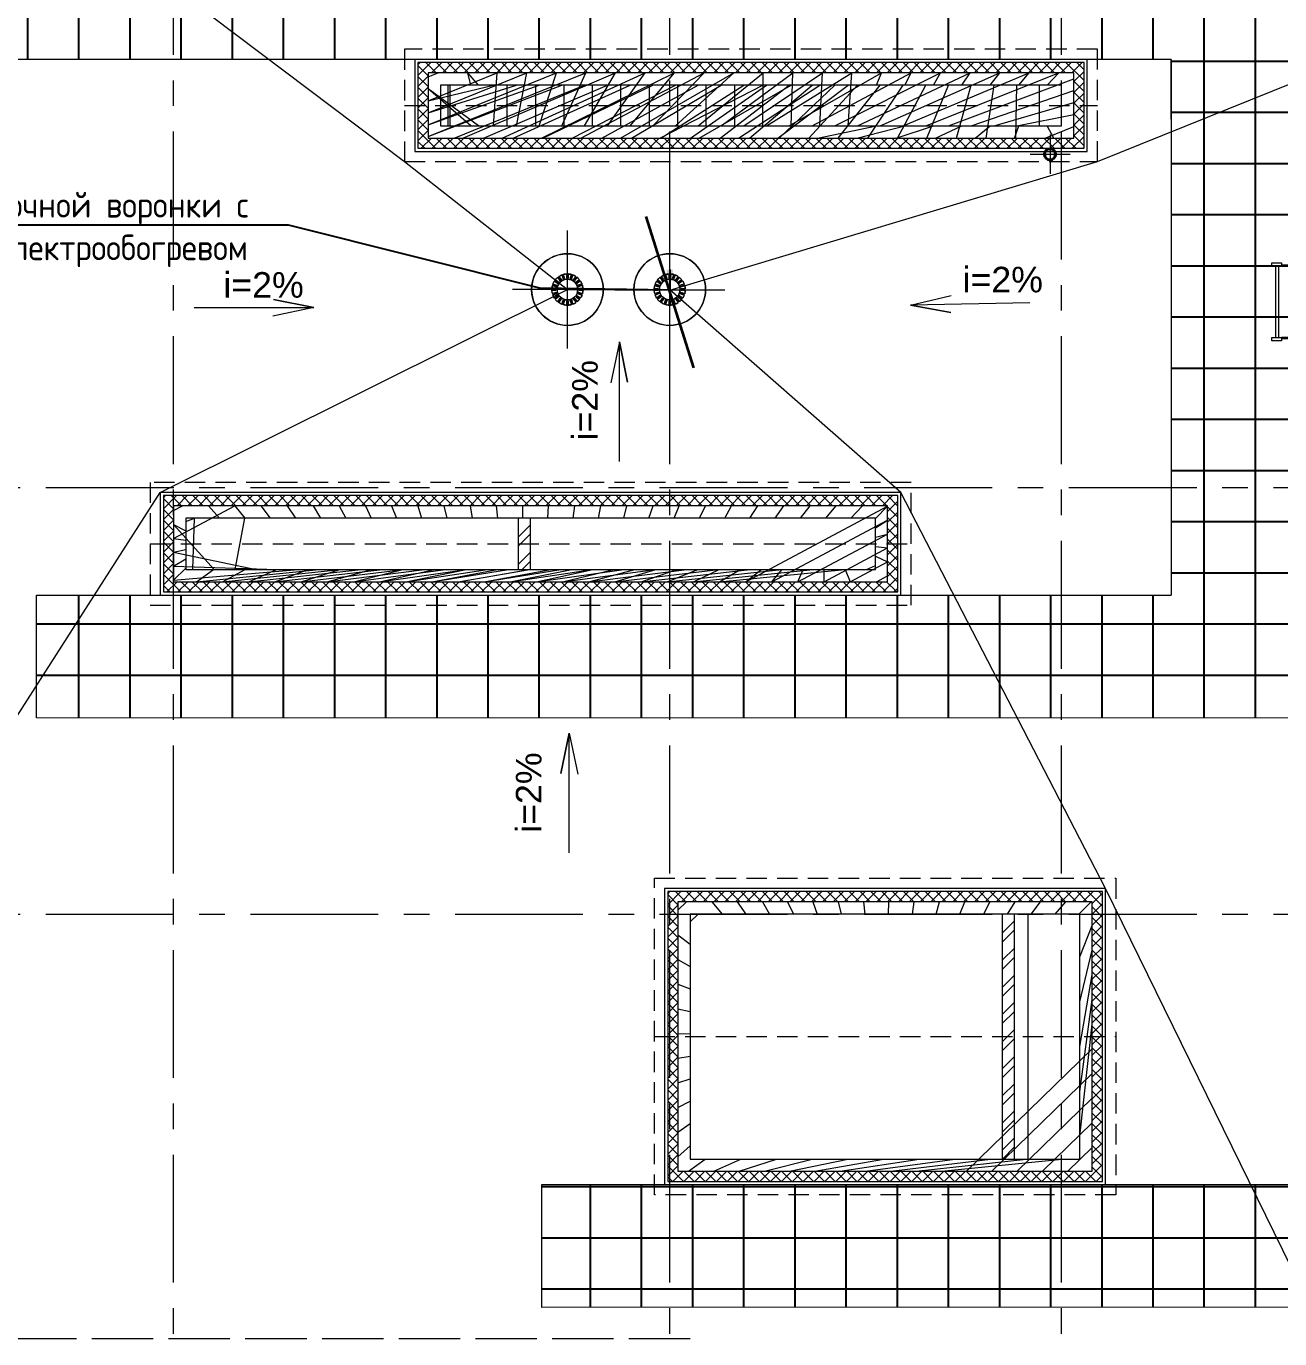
# Model space of a CAD drawing. Header units: millimetres. Extents: x -4447806 to 13389969, y -2188499 to 852203.
# Drawn here: x 4478283 to 4490536, y -605249 to -592421 of the extents above; entities that cross this region are included whole.
import ezdxf
from ezdxf import colors
from ezdxf.entities.mleader import LeaderData, LeaderLine
from ezdxf.math import Vec2, Vec3

# ---------------------------------------------------------------- set-up
doc = ezdxf.new("R2010")
doc.units = ezdxf.units.MM
for name, pattern in [('ACAD_ISO02W100', [15, 12, -3]), ('CENTER', [2, 1.25, -0.25, 0.25, -0.25]), ('HIDDEN', [6, 4, -2])]:
    doc.linetypes.add(name, pattern=pattern)
for name, color, linetype, lineweight in [('!!!_АР_отделка', 92, 'Continuous', 13), ('!!!_АР_перегородки блоки', 7, 'Continuous', 5), ('_ВК-К1', 14, 'Continuous', 40), ('АР_Оси', 195, 'Continuous', 9), ('АР_Отметки', 250, 'Continuous', 15), ('АР_Размеры', 175, 'Continuous', 9), ('АР_тонкая линия', 250, 'Continuous', 0), ('ОБОРУДОВАНИЕ', 253, 'Continuous', 5), ('перекр 0.3', 181, 'Continuous', 30), ('Подвал', 250, 'Continuous', 30), ('пунктир', 251, 'Continuous', 13), ('Специальное оборудование', 7, 'Continuous', 9)]:
    doc.layers.add(name, color=color, linetype=linetype, lineweight=lineweight)
doc.layers.add('АР_Кровля дорожки', color=245, linetype='Continuous')
doc.layers.add('П_Текст', color=7, linetype='Continuous')
doc.styles.add('ISOCPEUR', font='isocpeur.ttf', dxfattribs={"width": 0.7})
doc.styles.add('ISOCPEUR_2', font='isocpeur.ttf', dxfattribs={"width": 0.9, "height": 300})
doc.styles.get("Standard").update_dxf_attribs({"font": 'arial.ttf'})
pattern_1 = [(90, (4778297.844394518, -529762.6087647942), (-500.0000000000001, 0), []), (180, (4778297.844394518, -529762.6087647942), (-2.842170943040401e-14, -500), [])]

# ---------------------------------------------------------------- blocks, each defined once
blk = doc.blocks.new('A$C6f2de472')
at = {"layer": 'АР_тонкая линия', "ltscale": 100}
for p, q in [((54.57592772785574, -68.52589298801445), (54.57592772785574, -734.3112859727285)), ((54.57592772785574, -734.3112859727285), (9.624901639340763, -509.7124210055539)), ((9.624901639340763, -509.7124210055539), (54.57592772785574, -734.3112859727285)), ((54.57592772785574, -734.3112859727285), (103.6099336369945, -505.6287240333957))]:
    blk.add_line(p, q, dxfattribs=at)
blk = doc.blocks.new('M_Сток крыши - Сетчатый фильтр 380 мм - Слив 200 мм 2-3193379-Кровля')
at = {"layer": 'ОБОРУДОВАНИЕ', "color": 3, "lineweight": 20, "flags": 128}
for points in [[(-39.9207528530546, 105.0867191707603), (-46.10509601334157, 124.1201703034178), (-52.28803434348071, 143.149297813457)], [(-40.18753608133889, 147.0058568346927), (-34.00116822601166, 127.9661743314419), (-27.81237822599808, 108.9190372333652)], [(-6.349999999993059, 112.2344089592399), (-6.349999999993055, 132.2540697534665), (-6.349999999993071, 152.2676508651532)], [(6.350000000006943, 152.2676508651542), (6.350000000006918, 132.2540697534677), (6.350000000006937, 112.2344089592412)], [(27.81237822601391, 108.9190372333708), (34.00116822602754, 127.9661743314477), (40.18753608135481, 147.0058568346986)], [(52.28803434349719, 143.1492978134647), (46.10509601335808, 124.1201703034257), (39.92075285307115, 105.0867191707683)], [(-152.1267350446647, 9.122306980374313), (-132.0912406071403, 9.122306980374326), (-112.0431549439181, 9.122306980374303)], [(-108.0011237287316, 31.18721417121553), (-127.0242874497429, 37.36821474883533), (-146.0454781264287, 43.54857424549225)], [(-141.9117846506028, 55.55902606483295), (-122.8580928793034, 49.36810632238699), (-103.7927820662061, 43.17341132440949)], [(-93.29816158142222, 62.7083574968748), (-109.4818746132008, 74.46651327549654), (-125.6635339249483, 86.22317693917506)], [(-118.0473051375903, 96.38772613638803), (-101.842131428712, 84.6139782631736), (-85.62792629529227, 72.83366867594135)], [(-69.83589882673962, 88.08991025929144), (-81.59615471404025, 104.2765138426867), (-93.35443870569411, 120.4604033445647)], [(-83.00003154254765, 127.8153150601544), (-71.22933750466267, 111.6143445950117), (-59.45298972975287, 95.40559242844496)], [(59.45298972977421, 95.40559242845515), (71.22933750468407, 111.6143445950221), (83.00003154256913, 127.8153150601649)], [(93.35443870571662, 120.4604033445765), (81.5961547140628, 104.2765138426985), (69.83589882676223, 88.08991025930342)], [(85.62792629532089, 72.83366867595203), (101.8421314287408, 84.61397826318435), (118.0473051376191, 96.38772613639888)], [(125.6635339249781, 86.22317693918657), (109.4818746132306, 74.46651327550809), (93.29816158145213, 62.70835749688639)], [(103.792782066241, 43.17341132441629), (122.8580928793384, 49.36810632239381), (141.9117846506378, 55.55902606483986)], [(146.0454781264642, 43.54857424549932), (127.0242874497785, 37.36821474884241), (108.0011237287673, 31.18721417122258)], [(112.0431549439558, 9.122306980374242), (132.091240607178, 9.12230698037424), (152.1267350447024, 9.122306980374237)], [(-112.356954244448, -3.577693019625703), (-132.3584398310157, -3.577693019625699), (-152.3579998314883, -3.577693019625695)], [(-147.4658216370705, -38.46545786676792), (-128.4121298657711, -32.27453812432185), (-109.3468190526738, -26.07984312634433)], [(-105.7061290580764, -38.25048148704755), (-124.7292927790876, -44.43148206466737), (-143.7504834557733, -50.61184156132428)], [(-128.1487984605835, -82.48421335690901), (-111.9436247517052, -70.71046548369449), (-95.7294196182853, -58.93015589646215)], [(-88.46990949618774, -69.35387637452017), (-104.6536225279662, -81.11203215314181), (-120.8352818397137, -92.8686958168203)], [(-95.91116798998836, -118.4348253462578), (-84.14047395210329, -102.233854881115), (-72.3641261771934, -86.02510271454811)], [(-62.19800361705781, -93.63916595362517), (-73.95825950435832, -109.8257695370203), (-85.71654349601214, -126.0096590388982)], [(-53.89547499619336, -142.5518774865482), (-47.70910714086607, -123.5121949832972), (-41.52031714085241, -104.4650578852204)], [(-29.47185625401281, -108.4817714797415), (-35.65619941429974, -127.5152226123989), (-41.83913774443886, -146.5443501224379)], [(-6.349999999993074, -152.2676508652035), (-6.349999999993042, -132.2540697535169), (-6.349999999993062, -112.2344089592902)], [(6.350000000006934, -112.2344089592915), (6.350000000006931, -132.2540697535181), (6.350000000006942, -152.2676508652045)], [(41.83913774445471, -146.5443501224441), (35.65619941431555, -127.515222612405), (29.4718562540286, -108.4817714797474)], [(41.52031714086893, -104.4650578852287), (47.70910714088253, -123.5121949833054), (53.89547499620974, -142.5518774865562)], [(85.71654349603381, -126.009659038909), (73.95825950437997, -109.825769537031), (62.19800361707931, -93.63916595363574)], [(72.3641261772162, -86.02510271456046), (84.14047395212596, -102.2338548811273), (95.91116799001092, -118.4348253462699)], [(120.8352818397427, -92.86869581683132), (104.6536225279952, -81.11203215315281), (88.46990949621667, -69.35387637453108)], [(95.7294196183155, -58.93015589647398), (111.9436247517352, -70.7104654837063), (128.1487984606135, -82.48421335692073)], [(143.7504834558084, -50.61184156133116), (124.7292927791227, -44.43148206467424), (105.7061290581114, -38.25048148705444)], [(109.3468190527096, -26.07984312635145), (128.4121298658068, -32.27453812432894), (147.4658216371062, -38.46545786677496)], [(152.3579998315258, -3.577693019625746), (132.3584398310532, -3.577693019625791), (112.3569542444855, -3.577693019625767)]]:
    blk.add_lwpolyline(points, dxfattribs=at)
at = {"layer": 'ОБОРУДОВАНИЕ', "color": 3, "lineweight": 20}
for centre, radius, start, end in [((1.867945798039727e-11, -2.528863876118112e-11), 350.0000000000003, 359.9999999999996, 179.9999999999998), ((1.884542567571339e-11, -2.517666075618763e-11), 152.3999999999999, 110.0656934125596, 122.9986742789652), ((1.884542567571339e-11, -2.517666075618763e-11), 152.3999999999999, 92.38801546327326, 105.2895868495749), ((1.884542567571339e-11, -2.517666075618763e-11), 152.4, 74.71041315043354, 87.61198453673569), ((1.884542567571339e-11, -2.517666075618763e-11), 152.4000000000001, 57.00132572104204, 69.93430658744889), ((1.884542567571339e-11, -2.517666075618763e-11), 152.4, 163.3962075109842, 176.5683575503843), ((1.884542567571339e-11, -2.517666075618763e-11), 152.3999999999999, 145.5442994120852, 158.6194600011817), ((1.884542567571339e-11, -2.517666075618763e-11), 152.3999999999999, 127.7749788777989, 140.7677499933545), ((1.884542567571339e-11, -2.517666075618763e-11), 112.4139006281505, 175.3453706261629, 179.9999999999995), ((1.884542567571339e-11, -2.517666075618763e-11), 112.4139006281506, 157.4147534860918, 163.8930014678603), ((1.884542567571339e-11, -2.517666075618763e-11), 101.6, 359.9999999999992, 179.9999999999994), ((1.884542567571339e-11, -2.517666075618763e-11), 112.4139006281506, 139.6160726103257, 146.0938257661134), ((1.884542567571339e-11, -2.517666075618763e-11), 112.4139006281506, 121.92952745044, 128.4066691250171), ((1.884542567571339e-11, -2.517666075618763e-11), 112.4139006281506, 104.3243310625686, 110.8009781656915), ((1.884542567571339e-11, -2.517666075618763e-11), 112.4139006281505, 86.76177088817388, 93.23822911183754), ((1.884542567571339e-11, -2.517666075618763e-11), 112.4139006281505, 69.1990218343196, 75.67566893744245), ((1.884542567571339e-11, -2.517666075618763e-11), 112.4139006281505, 51.59333087499237, 58.07047254956947), ((1.884542567571339e-11, -2.517666075618763e-11), 112.4139006281504, 33.90617423389321, 40.38392738968094), ((1.884542567571339e-11, -2.517666075618763e-11), 152.4000000000001, 39.2322500066509, 52.2250211222084), ((1.884542567571339e-11, -2.517666075618763e-11), 112.4139006281505, 16.10699853214306, 22.58524651391154), ((1.884542567571339e-11, -2.517666075618763e-11), 112.4139006281506, 359.9999999999989, 4.654629373836194), ((1.884542567571339e-11, -2.517666075618763e-11), 152.4000000000001, 21.38053999882107, 34.45570058792016), ((1.884542567571339e-11, -2.517666075618763e-11), 152.4, 3.43164244961575, 16.60379248901856), ((1.867945798039727e-11, -2.528863876118112e-11), 350.0000000000003, 179.9999999999998, 359.9999999999989), ((1.874390688234167e-11, -2.517666075618763e-11), 152.4, 181.345180730763, 194.6194600011786), ((1.874390688234167e-11, -2.517666075618763e-11), 152.4000000000001, 199.3962075109811, 212.7677499933488), ((1.874390688234167e-11, -2.517666075618763e-11), 152.4000000000001, 217.5442994120796, 230.9986742789577), ((1.874390688234167e-11, -2.517666075618763e-11), 112.4139006281506, 179.999999999999, 181.823807644696), ((1.874390688234167e-11, -2.517666075618763e-11), 112.4139006281505, 193.4147534860877, 199.8930014678562), ((1.874390688234167e-11, -2.517666075618763e-11), 101.6, 179.9999999999994, 359.9999999999989), ((1.874390688234167e-11, -2.517666075618763e-11), 112.4139006281505, 211.6160726103183, 218.093825766106), ((1.874390688234167e-11, -2.517666075618763e-11), 152.4, 235.7749788777913, 249.2895868495662), ((1.874390688234167e-11, -2.517666075618763e-11), 112.4139006281504, 229.9295274504297, 236.4066691250069), ((1.874390688234167e-11, -2.517666075618763e-11), 112.4139006281505, 248.3243310625568, 254.8009781656796), ((1.874390688234167e-11, -2.517666075618763e-11), 112.4139006281505, 266.7617708881618, 273.2382291118254), ((1.874390688234167e-11, -2.517666075618763e-11), 112.4139006281506, 285.1990218343078, 291.6756689374307), ((1.874390688234167e-11, -2.517666075618763e-11), 152.3999999999999, 290.7104131504247, 304.2250211222008), ((1.874390688234167e-11, -2.517666075618763e-11), 112.4139006281506, 303.5933308749821, 310.0704725495593), ((1.874390688234167e-11, -2.517666075618763e-11), 112.4139006281506, 321.9061742338857, 328.3839273896735), ((1.874390688234167e-11, -2.517666075618763e-11), 152.3999999999999, 309.0013257210344, 322.4557005879145), ((1.874390688234167e-11, -2.517666075618763e-11), 112.4139006281506, 340.106998532139, 346.5852465139075), ((1.874390688234167e-11, -2.517666075618763e-11), 112.4139006281505, 358.1761923553028, 359.9999999999989), ((1.874390688234167e-11, -2.517666075618763e-11), 152.3999999999999, 327.2322500066453, 340.6037924890154), ((1.874390688234167e-11, -2.517666075618763e-11), 152.4, 345.3805399988179, 358.6548192692363), ((1.874390688234167e-11, -2.517666075618763e-11), 152.4, 254.0656934125508, 267.6119845367264), ((1.874390688234167e-11, -2.517666075618763e-11), 152.3999999999999, 272.388015463264, 285.9343065874401)]:
    blk.add_arc(centre, radius, start, end, dxfattribs=at)
blk = doc.blocks.new('LADDER_12760 - LADDER_12760-5164013-3_1 этаж')
at = {"layer": 'Специальное оборудование'}
for p, q in [((25.00000000001089, 95.00000000009393), (-50.00000000000482, 95.00000000009395)), ((-50.00000000000482, 95.00000000009395), (-50.00000000000483, 88.00000000009472)), ((-50.00000000000484, 88.00000000009472), (17.99999999999474, 88.00000000009472)), ((-2.099747042905164e-11, 1.904017958923043e-13), (24.99999999995375, 1.904017958923043e-13)), ((-2.099747042905164e-11, -76.19999999999982), (-2.099747042905164e-11, 1.861177878481613e-13)), ((17.99999999999475, 88.00000000009472), (17.99999999999473, 1.184385922670117e-13)), ((25.00000000001073, 5.075939668586216e-14), (25.00000000001089, 95.00000000009393)), ((24.99999999995375, 1.861177878481613e-13), (24.99999999995375, -76.19999999999982)), ((575.0000000000002, 95.00000000009253), (575.0000000000007, -3.383959779057477e-13)), ((650.000000000001, 95.00000000009253), (575.0000000000002, 95.00000000009253)), ((574.9999999998712, 1.904017958923096e-13), (599.9999999998744, 1.904017958923096e-13)), ((574.9999999998712, -76.19999999999982), (574.9999999998712, 1.861177878481613e-13)), ((582.0000000000011, -4.39914771277472e-13), (582.0000000000011, 88.00000000009248)), ((582.0000000000011, 88.00000000009248), (650.000000000001, 88.00000000009248)), ((599.9999999998744, 1.861177878481613e-13), (599.9999999998744, -76.19999999999982)), ((650.000000000001, 88.00000000009248), (650.000000000001, 95.00000000009253)), ((24.99999999995375, -76.19999999999982), (-2.099747042905164e-11, -76.19999999999982)), ((24.9999999999913, -25.39999999999994), (575.0000000000036, -25.39999999999994)), ((575.0000000000036, -45.39999999999994), (24.99999999999127, -45.39999999999994)), ((599.9999999998744, -76.19999999999982), (574.9999999998712, -76.19999999999982))]:
    blk.add_line(p, q, dxfattribs=at)
blk = doc.blocks.new('_DotSmall')
at = {"color": 0, "linetype": 'ByBlock', "const_width": 0.5}
blk.add_lwpolyline([(-0.0625, 0, 1), (0.0625, 0, 1)], format="xyb", close=True, dxfattribs=at)
blk = doc.blocks.new('A$C357e6c43')
at = {"layer": 'перекр 0.3', "color": 3, "lineweight": 18, "flags": 128}
for points in [[(-39.92075285292231, 105.0867191707948), (-46.10509601328522, 124.1201703034458), (-52.28803434339352, 143.1492978134775)], [(-40.18753608129919, 147.0058568347304), (-34.00116822589189, 127.9661743314646), (-27.81237822596449, 108.9190372333978)], [(-6.349999999860302, 112.2344089592807), (-6.349999999860302, 132.254069753486), (-6.349999999860302, 152.267650865193)], [(6.350000000093132, 152.267650865193), (6.350000000093132, 132.254069753486), (6.350000000093132, 112.2344089592807)], [(27.81237822608091, 108.9190372333978), (34.00116822612472, 127.9661743314646), (40.1875360814156, 147.0058568347304)], [(52.28803434362635, 143.1492978135066), (46.10509601340163, 124.1201703034458), (39.92075285315514, 105.0867191707948)], [(-152.1267350446433, 9.122306980396388), (-132.0912406070856, 9.122306980396388), (-112.0431549438508, 9.122306980396388)], [(-108.0011237286963, 31.18721417125198), (-127.0242874496616, 37.36821474885801), (-146.0454781263834, 43.54857424553484)], [(-141.9117846505251, 55.55902606487507), (-122.858092879178, 49.36810632242123), (-103.7927820661571, 43.17341132444562)], [(-93.29816158139147, 62.70835749691469), (-109.4818746130913, 74.46651327551808), (-125.663533924846, 86.22317693920922)], [(-118.0473051376175, 96.38772613642504), (-101.8421314286534, 84.61397826319444), (-85.62792629515752, 72.83366867597215)], [(-69.83589882659726, 88.08991025932482), (-81.5961547140032, 104.2765138427203), (-93.35443870560266, 120.4604033445939)], [(-83.00003154249862, 127.815315060172), (-71.22933750459924, 111.6143445950293), (-59.4529897297034, 95.40559242846211)], [(59.45298972981982, 95.40559242849122), (71.22933750471566, 111.6143445950584), (83.00003154261503, 127.8153150602011)], [(93.35443870583549, 120.4604033445939), (81.59615471411962, 104.2765138427203), (69.83589882683009, 88.08991025932482)], [(85.62792629539035, 72.83366867597215), (101.8421314288862, 84.61397826322354), (118.0473051376175, 96.38772613642504)], [(125.6635339250788, 86.22317693920922), (109.4818746133242, 74.46651327554719), (93.29816158150788, 62.70835749691469)], [(103.7927820662735, 43.17341132444562), (122.8580928794108, 49.36810632242123), (141.9117846507579, 55.55902606487507)], [(146.0454781264998, 43.54857424553484), (127.0242874498945, 37.36821474885801), (108.0011237288127, 31.18721417125198)], [(112.0431549439672, 9.122306980396388), (132.0912406072021, 9.122306980396388), (152.1267350447597, 9.122306980396388)], [(-112.3569542444311, -3.57769301958615), (-132.3584398309467, -3.57769301958615), (-152.3579998314381, -3.57769301958615)], [(-147.4658216370735, -38.46545786672505), (-128.4121298657265, -32.27453812430031), (-109.3468190525891, -26.0798431263247)], [(-105.7061290580314, -38.25048148701899), (-124.7292927789968, -44.43148206462502), (-143.7504834557185, -50.61184156130184)], [(-128.1487984606065, -82.48421335688909), (-111.9436247516423, -70.71046548365848), (-95.7294196181465, -58.93015589643619)], [(-88.46990949613973, -69.3538763744873), (-104.6536225278396, -81.1120321531198), (-120.8352818395942, -92.86869581678184)], [(-95.91116798995063, -118.4348253462231), (-84.14047395205125, -102.2338548810803), (-72.36412617715541, -86.0251027145132)], [(-62.1980036169989, -93.63916595358751), (-73.95825950428843, -109.825769536983), (-85.71654349588789, -126.0096590388566)], [(-53.89547499618493, -142.5518774865195), (-47.70910714077763, -123.5121949832537), (-41.52031714073382, -104.465057885187)], [(-29.47185625392012, -108.48177147971), (-35.65619941428304, -127.515222612361), (-41.83913774439134, -146.5443501224217)], [(-6.349999999860302, -152.2676508651639), (-6.349999999860302, -132.254069753486), (-6.349999999860302, -112.2344089592516)], [(6.350000000093132, -112.2344089592516), (6.350000000093132, -132.254069753486), (6.350000000093132, -152.2676508651639)], [(41.83913774450775, -146.5443501224217), (35.65619941439945, -127.5152226123901), (29.47185625415295, -108.48177147971)], [(41.52031714096665, -104.465057885187), (47.70910714101046, -123.5121949832828), (53.89547499618493, -142.5518774865195)], [(85.71654349612072, -126.0096590388857), (73.95825950452127, -109.8257695370121), (62.19800361711532, -93.63916595361661)], [(72.36412617727183, -86.0251027145423), (84.14047395216767, -102.2338548811094), (95.91116799006704, -118.4348253462522)], [(120.8352818398271, -92.86869581681094), (104.6536225280724, -81.1120321531198), (88.46990949625615, -69.3538763745164)], [(95.72941961837932, -58.93015589643619), (111.9436247518752, -70.71046548368759), (128.1487984606065, -82.48421335688909)], [(143.7504834558349, -50.61184156130184), (124.7292927792296, -44.43148206465412), (105.7061290581478, -38.25048148701899)], [(109.3468190527055, -26.0798431263247), (128.4121298658429, -32.27453812430031), (147.4658216371899, -38.46545786675415)], [(152.3579998316709, -3.57769301958615), (132.3584398310632, -3.57769301958615), (112.3569542445475, -3.57769301958615)]]:
    blk.add_lwpolyline(points, dxfattribs=at)
at = {"layer": 'перекр 0.3', "color": 3, "lineweight": 18}
for radius, start, end in [(350.0000000000003, 0, 180), (152.3999999999999, 110.0656934129666, 122.9986742833611), (152.3999999999999, 92.38801546105358, 105.2895868486009), (152.4, 74.7104131513991, 87.6119845389464), (152.4000000000001, 57.00132571663893, 69.93430658703339), (350.0000000000003, 180, 0), (152.4, 163.3962075116569, 176.5683575503826), (152.3999999999999, 145.5442994122952, 158.6194600016077), (152.3999999999999, 127.7749788797527, 140.7677499956926), (112.4139006281505, 175.3453706254388, 180), (112.4139006281506, 180, 181.8238076443281), (112.4139006281506, 157.4147534876763, 163.8930014675736), (101.6, 0, 180), (101.6, 180, 0), (112.4139006281506, 139.6160726119874, 146.093825764659), (112.4139006281506, 121.929527454025, 128.4066691217365), (112.4139006281506, 104.3243310584388, 110.8009781642061), (112.4139006281505, 86.76177088388584, 93.23822911611414), (112.4139006281505, 69.19902183579393, 75.67566894156126), (112.4139006281505, 51.59333087826353, 58.07047254597494), (112.4139006281504, 33.90617423534096, 40.38392738801258), (152.4000000000001, 39.23225000430735, 52.22502112024731), (112.4139006281505, 16.10699853242636, 22.58524651232374), (112.4139006281506, 0, 4.654629374561144), (112.4139006281505, 358.1761923556719, 0), (152.4000000000001, 21.38053999839231, 34.45570058770478), (152.4, 3.431642449617404, 16.60379248834308), (152.4, 181.3451807311476, 194.6194600015075), (152.4000000000001, 199.396207509929, 212.7677499926932), (152.4000000000001, 217.5442994125053, 230.9986742800163), (112.4139006281505, 193.4147534860805, 199.8930014676895), (112.4139006281505, 211.6160726099912, 218.0938257673393), (152.4, 235.7749788794526, 249.2895868508693), (112.4139006281504, 229.9295274487667, 236.4066691244509), (112.4139006281505, 248.3243310609251, 254.8009781660473), (112.4139006281505, 266.7617708838858, 273.2382291161142), (112.4139006281506, 285.1990218339527, 291.675668939075), (152.3999999999999, 290.7104131491307, 304.2250211205474), (112.4139006281506, 303.593330875549, 310.0704725512333), (112.4139006281506, 321.9061742326607, 328.3839273900087), (152.3999999999999, 309.0013257199837, 322.4557005874947), (112.4139006281506, 340.1069985323104, 346.5852465139195), (152.3999999999999, 327.2322500073068, 340.6037924884981), (152.4, 345.3805399984926, 358.6548192688523), (152.4, 254.0656934141651, 267.6119845389464), (152.3999999999999, 272.3880154610536, 285.9343065858349)]:
    blk.add_arc((0, 0), radius, start, end, dxfattribs=at)
blk = doc.blocks.new('A$C8068bb3d')
at = {"layer": 'АР_Оси', "linetype": 'CENTER', "ltscale": 1000}
for p, q in [((0, -576.2685187675525), (0, 576.2685187675525)), ((537.0023309569806, 0), (-537.0023309569806, 0))]:
    blk.add_line(p, q, dxfattribs=at)
blk = doc.blocks.new('A$C6552fe61')
at = {"layer": '_ВК-К1', "color": 18, "lineweight": 9, "ltscale": 100, "true_color": 0x000000}
for p, q in [((-2.610950317689593e-14, 192.3657202435659), (-3.073391568391209e-14, -192.3657202435659)), ((-195.4363792874941, 1.037866518140547e-14), (195.4363792874941, -1.465261637743881e-15))]:
    blk.add_line(p, q, dxfattribs=at)
blk = doc.blocks.new('A$C1c8ff280')
at = {"layer": 'пунктир', "color": 2, "linetype": 'ACAD_ISO02W100', "ltscale": 50}
blk.add_lwpolyline([(36520.77601628099, -64268.54712701042), (36520.77601628099, -63755.0000000094), (27350.06160797121, -63755.0000000092), (27350.06160797121, -68945.00000000992), (19230.04770529375, -68945.00000000992), (19230.2929283469, -75294.99999053983), (6530.053884559427, -75294.99999053983), (6529.694352807361, -65985.00000000998), (12880.06160727609, -65985.00000000995), (12880.06164178939, -48115.00237038764), (23595.06160797144, -48114.9999167982), (23595.06160797144, -44250.00000000003), (57795.06160797237, -44250.00000001912), (57795.06160797027, -48115.0000000039), (68395.0616079712, -48115.00000000396), (68395.0616079712, -65985.0000000099), (74745.43166319432, -65985.0000000099), (74745.43166319432, -75295.00000000978), (62045.06160797144, -75295.00000000981), (62045.06160797144, -68945.00000000981), (54165.06160797121, -68945.00000000992), (54165.06160797121, -63755.00000000981), (45030.90508594422, -63755.00000000952)], dxfattribs=at)

msp = doc.modelspace()

# ---------------------------------------------------------------- hatches: boundary and pattern name
at = {"layer": '!!!_АР_отделка', "true_color": 0x000000}
h = msp.add_hatch(dxfattribs=at)
h.set_pattern_fill('ANSI37', color=18, scale=600, angle=180)
h.set_pattern_definition([(225, (4101595.579229775, -709845.5827961813), (53.03300858899106, -53.03300858899107), []), (315, (4101595.579229775, -709845.5827961813), (53.03300858899107, 53.03300858899105), [])])
h.paths.add_polyline_path([(4482111.146579073, -592776.3333142896), (4482111.146579073, -593614.4686764835), (4488622.909910565, -593614.4722794855), (4488622.909910565, -592776.3345265163)])
h.paths.add_polyline_path([(4482211.146579073, -592876.3309235142), (4488522.909910565, -592876.3309235142), (4488522.909910565, -593514.4686764835), (4482211.146579073, -593514.4686764835)], flags=16)
h.paths.add_polyline_path([(4483598.579229776, -593770.1374280192), (4483655.557072038, -593246.0827961813)])
h = msp.add_hatch(dxfattribs=at)
h.set_pattern_fill('ANSI37', color=18, scale=600, angle=180)
h.set_pattern_definition([(225, (4099107.342561268, -714078.3667061672), (53.03300858899106, -53.03300858899107), []), (315, (4099107.342561268, -714078.3667061672), (53.03300858899107, 53.03300858899105), [])])
h.paths.add_polyline_path([(4479622.909910565, -597009.1172242755), (4479622.909910565, -597950.3239140054), (4486802.909910567, -597950.3239140054), (4486802.909910567, -597009.1148335)])
h.paths.add_polyline_path([(4479722.909910565, -597109.1148335), (4486702.909910567, -597109.1148335), (4486702.909910567, -597850.3239140054), (4479722.909910565, -597850.3239140054)], flags=16)
h.paths.add_polyline_path([(4481110.342561268, -598002.921338005), (4481167.320403531, -597478.8667061672)])
h = msp.add_hatch(dxfattribs=at)
h.set_pattern_fill('ANSI37', color=18, scale=600, angle=180)
h.set_pattern_definition([(225, (4104037.43928459, -717948.3730355272), (53.03300858899106, -53.03300858899107), []), (315, (4104037.43928459, -717948.3730355272), (53.03300858899107, 53.03300858899105), [])])
h.paths.add_polyline_path([(4484553.006633887, -600879.1235536353), (4484553.006633887, -603712.8611061), (4488802.909908893, -603712.8611061), (4488802.909908893, -600879.12116286)])
h.paths.add_polyline_path([(4484653.006633887, -600979.12116286), (4488702.814815512, -600979.12116286), (4488703.005002272, -603612.5201409283), (4484653.196820647, -603612.5201409283)], flags=16)
h.paths.add_polyline_path([(4486040.43928459, -601872.927667365), (4486097.417126853, -601348.8730355272)], flags=0)
at = {"layer": '!!!_АР_перегородки блоки', "lineweight": 5, "true_color": 0x000000}
h = msp.add_hatch(dxfattribs=at)
h.set_pattern_fill('ANSI32', color=18, scale=500, angle=180, style=0)
h.set_pattern_definition([(225, (8367856407.393704, 935596567.1189473), (132.5825214724777, -132.5825214724777), []), (225, (8367856319.005357, 935596567.1189473), (132.5825214724777, -132.5825214724777), [])])
h.paths.add_polyline_path([(4482211.146579073, -592876.3309235142), (4482211.146579073, -593514.4686764835), (4488522.909910565, -593514.4686764835), (4488522.909910565, -592876.3309235142)])
h.paths.add_polyline_path([(4482331.146579073, -592996.3309235142), (4488402.909910565, -592996.3345265163), (4488402.909910565, -593394.4722794855), (4482331.146579073, -593394.4686764835)], flags=16)
h.paths.add_polyline_path([(4483832.534914301, -593618.0281643437), (4483832.534914301, -593230.0281643437)])
h = msp.add_hatch(dxfattribs=at)
h.set_pattern_fill('ANSI32', color=18, scale=500, angle=180, style=0)
h.set_pattern_definition([(225, (8367853919.157036, 935592334.3350372), (132.5825214724777, -132.5825214724777), []), (225, (8367853830.768688, 935592334.3350372), (132.5825214724777, -132.5825214724777), [])])
h.paths.add_polyline_path([(4479722.909910565, -597109.1148335), (4479722.909910565, -597850.3239140054), (4486702.909910567, -597850.3239140054), (4486702.909910567, -597109.1148335)])
h.paths.add_polyline_path([(4479842.909910565, -597229.1148335), (4486582.909910567, -597229.1148335), (4486582.909910567, -597730.3239140054), (4479842.909910565, -597730.3239140054)], flags=16)
h.paths.add_polyline_path([(4481344.298245793, -597850.8120743295), (4481344.298245793, -597462.8120743295)])
h = msp.add_hatch(dxfattribs=at)
h.set_pattern_fill('ANSI32', color=18, scale=500, angle=180, style=0)
h.set_pattern_definition([(225, (4913207.12778347, -525892.6087647942), (132.5825214724777, -132.5825214724777), []), (225, (4913118.739435971, -525892.6087647942), (132.5825214724777, -132.5825214724777), [])])
h.paths.add_polyline_path([(4483212.90961499, -597730.4806521479), (4483092.910206142, -597730.1671758633), (4483092.911092868, -597228.9580953576), (4483212.910501718, -597229.2715716424)])
h = msp.add_hatch(dxfattribs=at)
h.set_pattern_fill('ANSI32', color=18, scale=500, angle=180, style=0)
h.set_pattern_definition([(225, (8367858849.253759, 935588464.3287078), (132.5825214724777, -132.5825214724777), []), (225, (8367858760.865412, 935588464.3287078), (132.5825214724777, -132.5825214724777), [])])
h.paths.add_polyline_path([(4484653.006633887, -600979.12116286), (4484653.196820647, -603612.5201409283), (4488703.005002272, -603612.2611385116), (4488702.814815512, -600978.8621604432)])
h.paths.add_polyline_path([(4484773.006633887, -601099.12116286), (4488582.828072237, -601098.9147004079), (4488582.991745546, -603492.37217491), (4484773.170307197, -603492.5786373622)], flags=16)
h.paths.add_polyline_path([(4486274.394969115, -601720.8184036894), (4486274.394969115, -601332.8184036894)], flags=0)
h = msp.add_hatch(dxfattribs=at)
h.set_pattern_fill('ANSI32', color=18, scale=500, angle=180, style=0)
h.set_pattern_definition([(225, (4917936.985390573, -529762.6087647942), (132.5825214724777, -132.5825214724777), []), (225, (4917848.597043073, -529762.6087647942), (132.5825214724777, -132.5825214724777), [])])
h.paths.add_polyline_path([(4487942.766926518, -603492.72845471), (4487822.767517669, -603492.4149784254), (4487822.768699971, -601098.9580953578), (4487942.76810882, -601099.2715716424)])
at = {"layer": 'АР_Кровля дорожки', "ltscale": 120, "true_color": 0x636466}
h = msp.add_hatch(dxfattribs=at)
h.set_pattern_fill('ANSI37', color=251, scale=4000, angle=45, double=1)
h.set_pattern_definition(pattern_1)
h.paths.add_polyline_path([(4451858.075114986, -592746.3309235142), (4451858.388591271, -591547.6267696081), (4490724.809583719, -591547.6263373138), (4490724.496107434, -592746.3304912199)])
h = msp.add_hatch(dxfattribs=at)
h.set_pattern_fill('ANSI37', color=251, scale=4000, angle=45, double=1)
h.set_pattern_definition(pattern_1)
h.paths.add_polyline_path([(4490696.533304752, -597129.1507249296), (4491268.455396554, -597129.1331666585), (4491315.297172274, -599182.0014457586), (4489471.628618342, -599179.5451710229), (4489474.67867338, -592746.2488374518), (4490672.361131732, -592746.5623137364)])
h = msp.add_hatch(dxfattribs=at)
h.set_pattern_fill('ANSI37', color=251, scale=4000, angle=45, double=1)
h.set_pattern_definition(pattern_1)
h.paths.add_polyline_path([(4478382.546420597, -599182.0014457586), (4478382.859896882, -597983.2972918525), (4489524.659802083, -597983.2972918525), (4489524.346325798, -599182.0014457586)])
h = msp.add_hatch(dxfattribs=at)
h.set_pattern_fill('ANSI37', color=251, scale=4000, angle=45, double=1)
h.set_pattern_definition(pattern_1)
h.paths.add_polyline_path([(4483322.445989264, -604941.9845871818), (4483322.759465549, -603743.2804332757), (4491265.384190354, -603742.8611061), (4491265.07071407, -604941.5652600061)])

# ---------------------------------------------------------------- linework, layer by layer
at = {"layer": '!!!_АР_отделка', "color": 18, "true_color": 0x000000}
msp.add_lwpolyline([(4489474.881758532, -592746.4042693479), (4489474.588929912, -597983.3026537099)], dxfattribs=at)
at = {"layer": '_ВК-К1', "color": 18, "lineweight": 9, "ltscale": 100, "true_color": 0x000000}
for p, q in [((4488289.977328349, -593560.4001524501), (4488289.977328349, -593785.3745291984)), ((4488188.019994299, -593672.8873408242), (4488391.934662398, -593672.8873408242))]:
    msp.add_line(p, q, dxfattribs=at)
at = {"layer": '_ВК-К1', "color": 18, "lineweight": 40, "ltscale": 100, "true_color": 0x000000}
msp.add_circle((4488289.977328349, -593672.8873408242), 55, dxfattribs=at)
at = {"layer": 'АР_Оси', "linetype": 'CENTER', "ltscale": 1000}
for p, q in [((4479722.909910565, -618700.3865048818), (4479722.909910565, -583581.5613276211)), ((4484572.909910565, -618700.3865048818), (4484572.909910565, -583581.5613276211)), ((4488402.909910565, -618700.3865048818), (4488402.909910565, -583581.5613276211)), ((4424474.15437112, -596929.1148335), (4508071.319341035, -596929.1148335)), ((4424474.15437112, -601099.1148335), (4508071.319341035, -601099.1148335))]:
    msp.add_line(p, q, dxfattribs=at)
at = {"layer": 'АР_Размеры', "lineweight": 35, "ltscale": 500}
msp.add_line((4484809.570386957, -595759.9459632048), (4484342.898064154, -594281.3892917658), dxfattribs=at)
at = {"layer": 'АР_тонкая линия', "color": 18, "ltscale": 100, "true_color": 0x000000}
msp.add_line((4483572.920372812, -594994.7229621245), (4484572.909910565, -594994.717915236), dxfattribs=at)
for points in [[(4471365.409910576, -585744.1148335007), (4481981.146579073, -593744.4758824876), (4483572.920372812, -594994.7229621245)], [(4484572.909910565, -594999.2972918699), (4488752.909910565, -593744.4758824876), (4499002.909910565, -589609.117203872)], [(4489474.80447853, -592746.4042691923), (4453103.79763847, -592746.331007701)], [(4489474.803305229, -593329.026056477), (4489474.80447853, -592746.4042691923)], [(4471384.097998369, -609798.2091972769), (4479592.909910565, -596979.1148335), (4483572.920372812, -594994.7229621245)], [(4492462.909910565, -608249.1147910209), (4488832.909908893, -600848.4307894254), (4486832.909910567, -596979.1148335), (4484575.248834765, -594998.4236100824)], [(4491265.227452213, -599183.0693121396), (4478382.70315874, -599182.0014457586), (4478382.70315874, -597983.2972918525), (4489474.588929912, -597983.3026537099)], [(4488072.767517669, -600849.12116286), (4484523.006633887, -600849.12116286), (4484523.006633887, -603742.8611061), (4488072.767517669, -603742.8611061), (4488072.767517669, -603742.8560858925)], [(4487822.767517669, -603742.8560858925), (4488832.909908893, -603742.8560858925), (4488832.909908893, -600848.4307894254), (4487822.767517669, -600848.4307894254), (4487822.767517669, -600849.12116286)], [(4487822.767517669, -601099.1148335), (4487822.767517669, -603492.8611061)], [(4491265.227452213, -604941.5652600062), (4483322.198820924, -604942.4039143573), (4483323.006633887, -603742.8611061), (4491265.227452213, -603742.8611061)]]:
    msp.add_lwpolyline(points, dxfattribs=at)
for points in [[(4482081.146579073, -593644.4758824876), (4488652.909910565, -593644.4758824876), (4488652.909910565, -592746.3309235142), (4482081.146579073, -592746.3309235142)], [(4482111.146579073, -593614.4758824876), (4488622.909910565, -593614.4758824876), (4488622.909910565, -592776.3309235142), (4482111.146579073, -592776.3309235142)], [(4482211.146579073, -593514.4758824876), (4488522.909910565, -593514.4758824876), (4488522.909910565, -592876.3309235142), (4482211.146579073, -592876.3309235142)], [(4482331.146579073, -593394.4758824876), (4488402.909910565, -593394.4758824876), (4488402.909910565, -592996.3309235142), (4482331.146579073, -592996.3309235142)], [(4479592.909910565, -597980.3239140054), (4486832.909910567, -597980.3239140054), (4486832.909910567, -596979.1148335), (4479592.909910565, -596979.1148335)], [(4479622.909910565, -597950.3239140054), (4486802.909910567, -597950.3239140054), (4486802.909910567, -597009.1148335), (4479622.909910565, -597009.1148335)], [(4479722.909910565, -597850.3239140054), (4486702.909910567, -597850.3239140054), (4486702.909910567, -597109.1148335), (4479722.909910565, -597109.1148335)], [(4479842.909910565, -597730.3239140054), (4486582.909910567, -597730.3239140054), (4486582.909910567, -597229.1148335), (4479842.909910565, -597229.1148335)], [(4483092.909910566, -597730.3239140057), (4483212.909910566, -597730.3239140057), (4483212.909910566, -597229.1148335), (4483092.909910566, -597229.1148335)], [(4484553.006633887, -603712.8611061), (4488802.909908893, -603712.8611061), (4488802.909908893, -600879.12116286), (4484553.006633887, -600879.12116286)], [(4484653.006633887, -603612.8611061), (4488702.909908893, -603612.4316210975), (4488702.909908893, -600978.6916778574), (4484653.006633887, -600979.12116286)], [(4484773.006633887, -603492.8611061), (4488582.909908893, -603492.513409279), (4488582.909908893, -601098.773466039), (4484773.006633887, -601099.12116286)], [(4487822.767517669, -603492.5717165677), (4487942.767517669, -603492.5717165677), (4487942.767517669, -601099.1148335), (4487822.767517669, -601099.1148335)], [(4488072.767517669, -603493.2037827135), (4488582.909908893, -603492.8560858925), (4488582.909908893, -601098.4307894254), (4488072.767517669, -601098.7784862465)]]:
    msp.add_lwpolyline(points, close=True, dxfattribs=at)
at = {"layer": 'перекр 0.3', "color": 7, "linetype": 'HIDDEN', "lineweight": 5, "ltscale": 50}
for p, q in [((4481981.146579073, -593195.4034030009), (4488752.909910565, -593195.4034030009)), ((4479492.909910565, -597479.7193737527), (4486932.909910567, -597479.7193737527)), ((4484423.006633887, -602295.9886243762), (4488932.909908893, -602295.9886243762))]:
    msp.add_line(p, q, dxfattribs=at)
for points in [[(4481981.146579073, -593744.4758824876), (4488752.909910565, -593744.4758824876), (4488752.909910565, -592646.3309235142), (4481981.146579073, -592646.3309235142)], [(4479492.909910565, -598080.3239140054), (4486932.909910567, -598080.3239140054), (4486932.909910567, -596879.1148335), (4479492.909910565, -596879.1148335)], [(4484423.006633887, -600749.12116286), (4488932.909908893, -600749.12116286), (4488932.909908893, -603842.8560858925), (4484423.006633887, -603842.8560858925)]]:
    msp.add_lwpolyline(points, close=True, dxfattribs=at)

# ---------------------------------------------------------------- block references
at = {"color": 1, "ltscale": 100}
msp.add_blockref('A$C1c8ff280', (4430609.103541263, -541494.1124631123), dxfattribs=at)
at = {"layer": 'АР_тонкая линия', "ltscale": 500, "xscale": -1, "rotation": 89.9999999999247}
msp.add_blockref('M_Сток крыши - Сетчатый фильтр 380 мм - Слив 200 мм 2-3193379-Кровля', (4483572.920372812, -594994.7229621245), dxfattribs=at)
at = {"layer": 'АР_тонкая линия', "ltscale": 500}
for p in [(4483572.920372812, -594994.7229621245), (4484572.909910565, -594994.717915236)]:
    msp.add_blockref('A$C357e6c43', p, dxfattribs=at)
at = {"layer": 'АР_тонкая линия', "ltscale": 100, "yscale": 1.754367527776944, "zscale": 1.754367527776944}
for p, xscale, rotation in [((4488214.644362265, -595217.4365855528), -1.754367527776944, 271.0931753474555), ((4479804.964499976, -595074.0510564595), -1.754367527776944, 89.9999999999247), ((4484178.482178715, -596795.094713114), 1.754367527776944, 180), ((4483492.795367175, -600619.2972918525), -1.754367527776944, 180)]:
    msp.add_blockref('A$C6f2de472', p, dxfattribs=dict(at, xscale=xscale, rotation=rotation))
at = {"layer": 'ОБОРУДОВАНИЕ', "color": 3, "lineweight": 50, "xscale": -1, "rotation": 89.9999999999247}
msp.add_blockref('M_Сток крыши - Сетчатый фильтр 380 мм - Слив 200 мм 2-3193379-Кровля', (4484572.920372812, -594994.7229621245), dxfattribs=at)
at = {"layer": 'Подвал', "lineweight": 13, "ltscale": 500}
for name, p in [('A$C6552fe61', (4488289.977328349, -593672.8873408242)), ('A$C8068bb3d', (4483572.920372812, -594994.7229621245)), ('A$C8068bb3d', (4484572.909910565, -594999.2972918723))]:
    msp.add_blockref(name, p, dxfattribs=at)
at = {"layer": 'Специальное оборудование', "xscale": 1.2705, "yscale": 1.2705, "zscale": 1.2705, "rotation": 269.9999999999997}
msp.add_blockref('LADDER_12760 - LADDER_12760-5164013-3_1 этаж', (4490554.00798596, -594732.3918216513), dxfattribs=at)

# ---------------------------------------------------------------- texts
at = {"layer": 'АР_тонкая линия', "ltscale": 100, "char_height": 250.0000000000001, "width": 682.5000000000002, "attachment_point": 1}
for insert in [(4480209.370115701, -594824.5797600315), (4487434.831821923, -594772.4951922742)]:
    msp.add_mtext('i=2%', dxfattribs=dict(at, insert=insert))
at = {"layer": 'АР_тонкая линия', "ltscale": 100, "char_height": 250.0000000000001, "width": 682.5000000000002, "attachment_point": 1, "rotation": 90}
for insert in [(4483618.660481711, -596469.8649640733), (4483068.892007081, -600304.4407460832)]:
    msp.add_mtext('i=2%', dxfattribs=dict(at, insert=insert))

# ---------------------------------------------------------------- leaders
at = {"layer": 'АР_Отметки'}
ml = msp.add_multileader_mtext('Standard', dxfattribs=at)
ml.set_content('+19,400', color=256, style='ISOCPEUR')
ml.set_leader_properties(color=256, linetype='Continuous', lineweight=-1)
ml.set_arrow_properties(name='DOTSMALL')
ml.build(insert=Vec2(0, 0))
ml.multileader.update_dxf_attribs({"has_text_frame": 1, "text_left_attachment_type": 4, "text_right_attachment_type": 4, "dogleg_length": 100, "arrow_head_size": 180})
ctx = ml.context
ctx.base_point, ctx.char_height, ctx.arrow_head_size, ctx.landing_gap_size, ctx.plane_origin = Vec3(4490999.904235704, -595900.8219466365), 250, 180, 50, Vec3(4490918.510785855, -597611.5139204648)
ctx.left_attachment, ctx.right_attachment = 4, 4
notes = []
notes.append((ctx, [(0, (0, 0, 0), (0, 0), (1, 0), 1, [])]))
ctx.mtext.insert, ctx.mtext.width, ctx.mtext.defined_height, ctx.mtext.line_spacing_style, ctx.mtext.flow_direction = Vec3(4491049.904235704, -595567.4886133032), 696.0352958708361, 776.4611150313478, 2, 5
ml = msp.add_multileader_mtext('Standard', dxfattribs=at)
ml.set_content('%%P0,000', color=256, style='ISOCPEUR')
ml.set_leader_properties(color=256, linetype='Continuous', lineweight=-1)
ml.set_arrow_properties(name='DOTSMALL')
ml.build(insert=Vec2(0, 0))
ml.multileader.update_dxf_attribs({"has_text_frame": 1, "text_left_attachment_type": 4, "text_right_attachment_type": 4, "dogleg_length": 100, "arrow_head_size": 180})
ctx = ml.context
ctx.base_point, ctx.char_height, ctx.arrow_head_size, ctx.landing_gap_size, ctx.plane_origin = Vec3(4512057.738082781, -603050.3410696584), 250, 180, 50, Vec3(4511976.344632998, -604317.905261874)
ctx.left_attachment, ctx.right_attachment = 4, 4
notes.append((ctx, [(0, (0, 0, 0), (0, 0), (1, 0), 1, [])]))
ctx.mtext.insert, ctx.mtext.width, ctx.mtext.line_spacing_style, ctx.mtext.flow_direction = Vec3(4512107.738082781, -602717.007736325), 852.6970314602484, 2, 5
at = {"layer": 'П_Текст', "lineweight": 5}
ml = msp.add_multileader_mtext('Standard', dxfattribs=at)
ml.set_content('Замена водосточной воронки с электрообогревом', color=256, style='ISOCPEUR_2')
ml.set_leader_properties()
ml.build(insert=Vec2(0, 0))
ml.multileader.update_dxf_attribs({"text_left_attachment_type": 6, "text_right_attachment_type": 6, "dogleg_length": 0.36, "arrow_head_size": 200})
ctx = ml.context
ctx.base_point, ctx.char_height, ctx.arrow_head_size, ctx.landing_gap_size, ctx.plane_origin, ctx.plane_x_axis, ctx.plane_y_axis = Vec3(4476054.545367175, -594366.2972918462), 250, 200, 20, Vec3(4482760.189832502, -594378.6338803745), Vec3(1, -1.313572037539516e-12), Vec3(1.313572037539516e-12, 1)
ctx.left_attachment, ctx.right_attachment, ctx.text_align_type = 6, 6, 2
notes.append((ctx, [(1, (1, 1, 0), (4480844.795367175, -594366.2972918525), (-1, 1.313572037539516e-12), 374.000000000014, [(2, [(4484572.909910565, -594999.2972918723), (4484572.909910565, -594999.2972918699), (4483301.524934929, -594982.5943297856)], 0, [])])]))
ctx.mtext.insert, ctx.mtext.text_direction, ctx.mtext.rotation, ctx.mtext.width, ctx.mtext.alignment, ctx.mtext.flow_direction = Vec3(4480450.795367176, -594041.2972918521), Vec3(1, -1.313572037539516e-12), 6.283185307178273, 5281.550000000047, 3, 5
for ctx, leaders in notes:
    for number, flags, end, landing, length, lines in leaders:
        leader = LeaderData()
        leader.index, (leader.has_last_leader_line, leader.has_dogleg_vector, leader.attachment_direction) = number, flags
        leader.last_leader_point, leader.dogleg_vector, leader.dogleg_length = Vec3(end), Vec3(landing), length
        for number, points, colour, breaks in lines:
            line = LeaderLine()
            line.index, line.vertices, line.color, line.breaks = number, Vec3.list(points), colors.encode_raw_color(colour), breaks
            leader.lines.append(line)
        ctx.leaders.append(leader)

doc.saveas('drawing.dxf')
